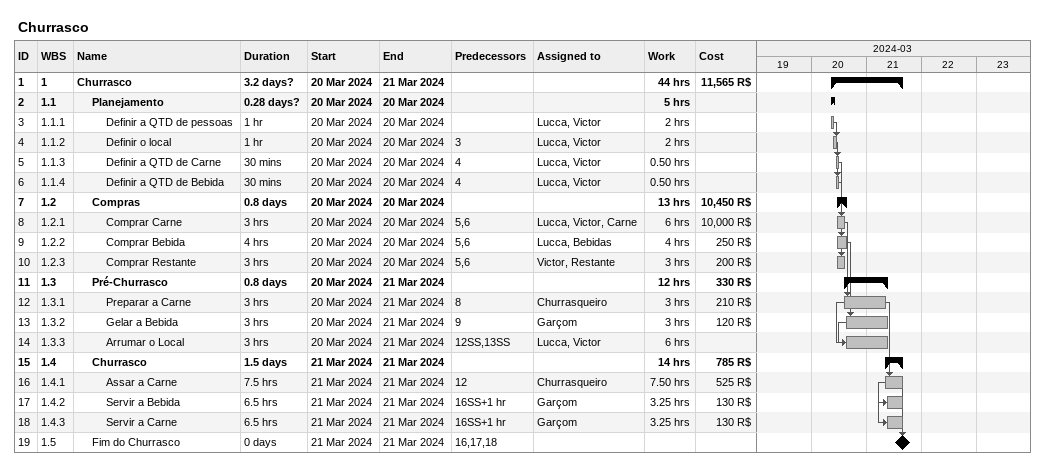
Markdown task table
Churrasco

| ID | WBS | Task | Duration | Start | Finish | Predecessors | Resources | Work (h) | Cost (R$) |
|---|---|---|---|---|---|---|---|---|---|
| 1 | 1 | **Churrasco** | 3.2d? | 2024-03-20 | 2024-03-21 |  |  | 44 | 11565 |
| 2 | 1.1 | **Planejamento** | 0.28d? | 2024-03-20 | 2024-03-20 |  |  | 5 |  |
| 3 | 1.1.1 | Definir a QTD de pessoas | 1h | 2024-03-20 | 2024-03-20 |  | Lucca, Victor | 2 |  |
| 4 | 1.1.2 | Definir o local | 1h | 2024-03-20 | 2024-03-20 | 3 | Lucca, Victor | 2 |  |
| 5 | 1.1.3 | Definir a QTD de Carne | 30min | 2024-03-20 | 2024-03-20 | 4 | Lucca, Victor | 0.50 |  |
| 6 | 1.1.4 | Definir a QTD de Bebida | 30min | 2024-03-20 | 2024-03-20 | 4 | Lucca, Victor | 0.50 |  |
| 7 | 1.2 | **Compras** | 0.8d | 2024-03-20 | 2024-03-20 |  |  | 13 | 10450 |
| 8 | 1.2.1 | Comprar Carne | 3h | 2024-03-20 | 2024-03-20 | 5, 6 | Lucca, Victor, Carne | 6 | 10000 |
| 9 | 1.2.2 | Comprar Bebida | 4h | 2024-03-20 | 2024-03-20 | 5, 6 | Lucca, Bebidas | 4 | 250 |
| 10 | 1.2.3 | Comprar Restante | 3h | 2024-03-20 | 2024-03-20 | 5, 6 | Victor, Restante | 3 | 200 |
| 11 | 1.3 | **Pré-Churrasco** | 0.8d | 2024-03-20 | 2024-03-21 |  |  | 12 | 330 |
| 12 | 1.3.1 | Preparar a Carne | 3h | 2024-03-20 | 2024-03-21 | 8 | Churrasqueiro | 3 | 210 |
| 13 | 1.3.2 | Gelar a Bebida | 3h | 2024-03-20 | 2024-03-21 | 9 | Garçom | 3 | 120 |
| 14 | 1.3.3 | Arrumar o Local | 3h | 2024-03-20 | 2024-03-21 | 12SS, 13SS | Lucca, Victor | 6 |  |
| 15 | 1.4 | **Churrasco** | 1.5d | 2024-03-21 | 2024-03-21 |  |  | 14 | 785 |
| 16 | 1.4.1 | Assar a Carne | 7.5h | 2024-03-21 | 2024-03-21 | 12 | Churrasqueiro | 7.50 | 525 |
| 17 | 1.4.2 | Servir a Bebida | 6.5h | 2024-03-21 | 2024-03-21 | 16SS+1h | Garçom | 3.25 | 130 |
| 18 | 1.4.3 | Servir a Carne | 6.5h | 2024-03-21 | 2024-03-21 | 16SS+1h | Garçom | 3.25 | 130 |
| 19 | 1.5 | Fim do Churrasco | 0d | 2024-03-21 | 2024-03-21 | 16, 17, 18 |  |  |  |
